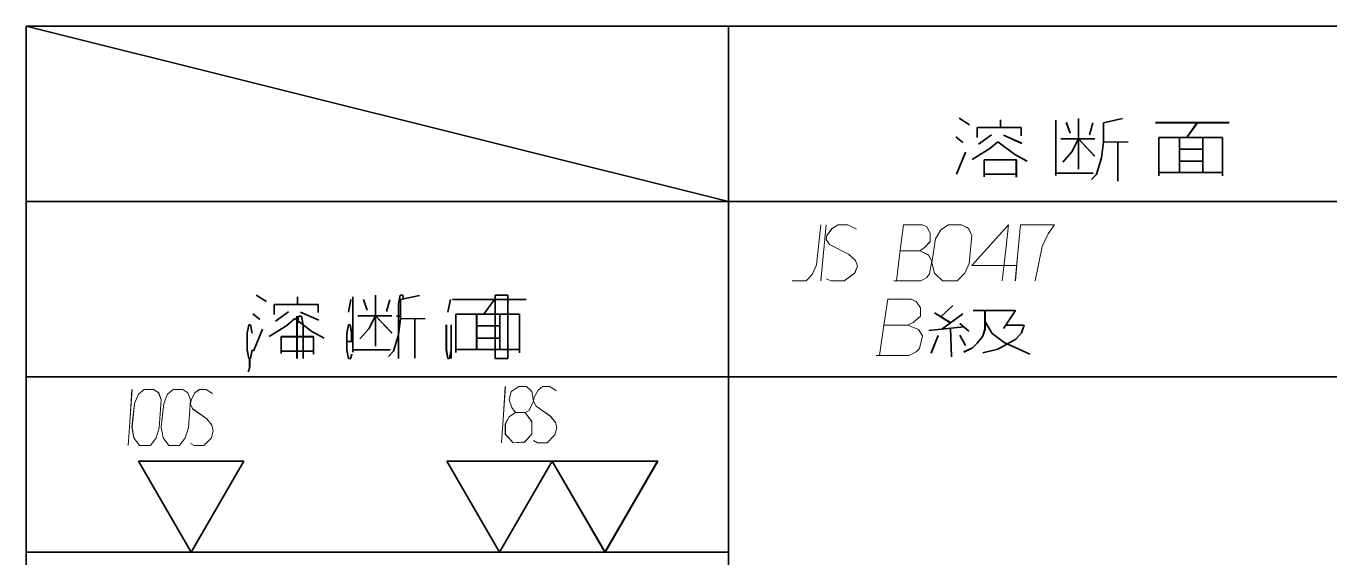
# Model space of a CAD drawing. Header units: millimetres. Extents: x 1333 to 104182, y -62616 to -5704.
# Drawn here: x 43306.86 to 43343.99, y -62565.99 to -62550.83 of the extents above; entities that cross this region are included whole.
import ezdxf

# ---------------------------------------------------------------- set-up
doc = ezdxf.new("R2010")
doc.units = ezdxf.units.MM
doc.header["$LTSCALE"] = 0.5
doc.layers.add('08', color=1, linetype='Continuous')

# ---------------------------------------------------------------- blocks, each defined once
blk = doc.blocks.new('999')
at = {"color": 7, "lineweight": 35}
for p, q in [((75114.98, -11823.12), (75475.51, -11823.12)), ((75114.98, -11913.12), (75114.98, -11823.12)), ((75114.98, -11823.12), (75174.98, -11838.12)), ((75174.98, -11823.12), (75174.98, -11913.12)), ((75114.98, -11838.12), (75474.98, -11838.12)), ((75174.98, -11853.12), (75114.98, -11853.12)), ((75174.98, -11853.12), (75234.98, -11853.12)), ((75174.98, -11868.12), (75114.98, -11868.12))]:
    blk.add_line(p, q, dxfattribs=at)
at = {"color": 7, "lineweight": 35, "ltscale": 0.008742}
for p, q in [((75194.69, -11831), (75195.58, -11831.56)), ((75134.64, -11846.13), (75135.53, -11846.69))]:
    blk.add_line(p, q, dxfattribs=at)
at = {"color": 7, "lineweight": 35, "ltscale": 0.007211}
for p, q in [((75196.23, -11832.66), (75196.23, -11831.8)), ((75136.18, -11847.79), (75136.18, -11846.92))]:
    blk.add_line(p, q, dxfattribs=at)
at = {"color": 7, "lineweight": 35, "ltscale": 0.031128}
blk.add_line((75196.23, -11831.8), (75199.97, -11831.8), dxfattribs=at)
at = {"color": 7, "lineweight": 35, "ltscale": 0.00546}
for p, q in [((75198.22, -11831.14), (75198.22, -11831.8)), ((75138.17, -11846.27), (75138.17, -11846.92))]:
    blk.add_line(p, q, dxfattribs=at)
at = {"color": 7, "lineweight": 35, "ltscale": 0.005847}
for p, q in [((75199.97, -11831.8), (75199.97, -11832.5)), ((75139.92, -11846.92), (75139.92, -11847.63))]:
    blk.add_line(p, q, dxfattribs=at)
at = {"color": 7, "lineweight": 35, "ltscale": 0.039401}
for p, q in [((75202.94, -11831.16), (75202.94, -11835.89)), ((75142.89, -11846.29), (75142.89, -11851.02))]:
    blk.add_line(p, q, dxfattribs=at)
at = {"color": 7, "lineweight": 35, "ltscale": 0.008044}
for p, q in [((75203.84, -11831.37), (75204.16, -11832.29)), ((75143.79, -11846.5), (75144.11, -11847.41))]:
    blk.add_line(p, q, dxfattribs=at)
at = {"color": 7, "lineweight": 35, "ltscale": 0.036154}
blk.add_line((75204.88, -11835.36), (75204.88, -11831.02), dxfattribs=at)
at = {"color": 7, "lineweight": 35, "ltscale": 0.008754}
blk.add_line((75206.1, -11831.41), (75205.81, -11832.42), dxfattribs=at)
at = {"color": 7, "lineweight": 35, "ltscale": 0.013877}
for p, q in [((75208.63, -11831.03), (75207.01, -11831.39)), ((75148.58, -11846.15), (75146.96, -11846.52))]:
    blk.add_line(p, q, dxfattribs=at)
at = {"color": 7, "lineweight": 35, "ltscale": 0.013495}
for p, q in [((75207.01, -11831.39), (75207.01, -11833.01)), ((75146.96, -11846.52), (75146.96, -11848.14))]:
    blk.add_line(p, q, dxfattribs=at)
at = {"color": 7, "lineweight": 35, "ltscale": 0.052246}
blk.add_line((75211.47, -11831.38), (75217.74, -11831.38), dxfattribs=at)
at = {"color": 7, "lineweight": 35, "ltscale": 0.013246}
blk.add_line((75215.03, -11831.38), (75214.1, -11832.67), dxfattribs=at)
at = {"color": 7, "lineweight": 35, "ltscale": 0.006512}
blk.add_line((75194.39, -11832.59), (75195, -11833.08), dxfattribs=at)
at = {"color": 7, "lineweight": 35, "ltscale": 0.01145}
blk.add_line((75197.45, -11832.43), (75196.33, -11833.22), dxfattribs=at)
at = {"color": 7, "lineweight": 35, "ltscale": 0.01429}
blk.add_line((75198.48, -11832.45), (75200.04, -11833.15), dxfattribs=at)
at = {"color": 7, "lineweight": 35, "ltscale": 0.024097}
for p, q in [((75203.38, -11832.77), (75206.27, -11832.77)), ((75143.33, -11847.9), (75146.22, -11847.9))]:
    blk.add_line(p, q, dxfattribs=at)
at = {"color": 7, "lineweight": 35, "ltscale": 0.010407}
for p, q in [((75204.88, -11832.77), (75204.31, -11833.88)), ((75144.83, -11847.9), (75144.25, -11849.01))]:
    blk.add_line(p, q, dxfattribs=at)
at = {"color": 7, "lineweight": 35, "ltscale": 0.016811}
for p, q in [((75204.88, -11832.77), (75206.26, -11834.25)), ((75144.83, -11847.9), (75146.21, -11849.37))]:
    blk.add_line(p, q, dxfattribs=at)
at = {"color": 7, "lineweight": 35, "ltscale": 0.045276}
for p, q in [((75211.74, -11832.64), (75217.17, -11832.64)), ((75211.74, -11835.65), (75217.17, -11835.65))]:
    blk.add_line(p, q, dxfattribs=at)
at = {"color": 7, "lineweight": 35, "ltscale": 0.027261}
for p, q in [((75211.74, -11835.92), (75211.74, -11832.64)), ((75151.69, -11851.04), (75151.69, -11847.77))]:
    blk.add_line(p, q, dxfattribs=at)
at = {"color": 7, "lineweight": 35, "ltscale": 0.025024}
for p, q in [((75213.52, -11832.64), (75213.52, -11835.65)), ((75215.5, -11832.64), (75215.5, -11835.65)), ((75153.47, -11847.77), (75153.47, -11850.77)), ((75155.44, -11847.77), (75155.44, -11850.77))]:
    blk.add_line(p, q, dxfattribs=at)
at = {"color": 7, "lineweight": 35, "ltscale": 0.027399}
blk.add_line((75217.17, -11832.64), (75217.17, -11835.93), dxfattribs=at)
at = {"color": 7, "lineweight": 35, "ltscale": 0.016865}
blk.add_line((75194.46, -11835.8), (75195.23, -11833.92), dxfattribs=at)
at = {"color": 7, "lineweight": 35, "ltscale": 0.014848}
blk.add_line((75197.31, -11833.6), (75195.79, -11834.53), dxfattribs=at)
at = {"color": 7, "lineweight": 35, "ltscale": 0.007454}
for p, q in [((75197.98, -11833.01), (75197.31, -11833.6)), ((75137.94, -11848.14), (75137.26, -11848.72))]:
    blk.add_line(p, q, dxfattribs=at)
at = {"color": 7, "lineweight": 35, "ltscale": 0.015147}
blk.add_line((75197.98, -11833.01), (75199.43, -11834.11), dxfattribs=at)
at = {"color": 7, "lineweight": 35, "ltscale": 0.00969}
for p, q in [((75204.31, -11833.88), (75203.54, -11834.75)), ((75144.25, -11849.01), (75143.48, -11849.88))]:
    blk.add_line(p, q, dxfattribs=at)
at = {"color": 7, "lineweight": 35, "ltscale": 0.011616}
blk.add_line((75207.01, -11833.01), (75206.84, -11834.39), dxfattribs=at)
at = {"color": 7, "lineweight": 35, "ltscale": 0.017666}
for p, q in [((75207.01, -11833.01), (75209.13, -11833.04)), ((75146.96, -11848.14), (75149.08, -11848.17))]:
    blk.add_line(p, q, dxfattribs=at)
at = {"color": 7, "lineweight": 35, "ltscale": 0.027921}
for p, q in [((75208.23, -11833.03), (75208.23, -11836.38)), ((75148.18, -11848.16), (75148.18, -11851.51))]:
    blk.add_line(p, q, dxfattribs=at)
at = {"color": 7, "lineweight": 35, "ltscale": 0.016443}
for p, q in [((75213.52, -11833.64), (75215.5, -11833.64)), ((75213.52, -11834.68), (75215.5, -11834.68)), ((75153.47, -11848.76), (75155.44, -11848.76)), ((75153.47, -11849.81), (75155.44, -11849.81))]:
    blk.add_line(p, q, dxfattribs=at)
at = {"color": 7, "lineweight": 35, "ltscale": 0.022949}
for p, q in [((75196.82, -11834.56), (75199.57, -11834.56)), ((75196.82, -11835.79), (75199.57, -11835.79)), ((75136.77, -11849.68), (75139.52, -11849.68)), ((75136.77, -11850.92), (75139.52, -11850.92))]:
    blk.add_line(p, q, dxfattribs=at)
at = {"color": 7, "lineweight": 35, "ltscale": 0.012088}
for p, q in [((75196.82, -11836.01), (75196.82, -11834.56)), ((75136.77, -11851.13), (75136.77, -11849.68))]:
    blk.add_line(p, q, dxfattribs=at)
at = {"color": 7, "lineweight": 35, "ltscale": 0.009924}
blk.add_line((75199.43, -11834.11), (75200.48, -11834.67), dxfattribs=at)
at = {"color": 7, "lineweight": 35, "ltscale": 0.012479}
blk.add_line((75199.57, -11834.56), (75199.57, -11836.05), dxfattribs=at)
at = {"color": 7, "lineweight": 35, "ltscale": 0.012229}
blk.add_line((75206.84, -11834.39), (75206.43, -11835.8), dxfattribs=at)
at = {"color": 7, "lineweight": 35, "ltscale": 0.026526}
for p, q in [((75202.94, -11835.69), (75206.13, -11835.69)), ((75142.89, -11850.82), (75146.07, -11850.82))]:
    blk.add_line(p, q, dxfattribs=at)
at = {"color": 7, "lineweight": 35, "ltscale": 0.005127}
blk.add_line((75206.43, -11835.8), (75205.99, -11836.24), dxfattribs=at)
at = {"color": 7, "lineweight": 35, "ltscale": 0.036157}
blk.add_line((75144.83, -11850.48), (75144.83, -11846.14), dxfattribs=at)
at = {"color": 7, "lineweight": 35, "ltscale": 0.006325}
blk.add_line((75146.78, -11846.88), (75146.93, -11846.13), dxfattribs=at)
at = {"color": 7, "lineweight": 35, "ltscale": 0.001915}
blk.add_line((75146.93, -11846.13), (75147.16, -11846.13), dxfattribs=at)
at = {"color": 7, "lineweight": 35, "ltscale": 0.003158}
blk.add_line((75147.16, -11846.13), (75147.23, -11846.51), dxfattribs=at)
at = {"color": 7, "lineweight": 35, "ltscale": 0.045072}
for p, q in [((75155.06, -11846.13), (75155.06, -11851.54)), ((75156.12, -11851.54), (75156.12, -11846.13))]:
    blk.add_line(p, q, dxfattribs=at)
at = {"color": 7, "lineweight": 35, "ltscale": 0.008875}
for p, q in [((75156.12, -11846.13), (75155.06, -11846.13)), ((75155.06, -11851.54), (75156.12, -11851.54))]:
    blk.add_line(p, q, dxfattribs=at)
at = {"color": 7, "lineweight": 35, "ltscale": 0.031116}
blk.add_line((75136.18, -11846.92), (75139.92, -11846.92), dxfattribs=at)
at = {"color": 7, "lineweight": 35, "ltscale": 0.009187}
for p, q in [((75142.51, -11847.59), (75142.73, -11846.51)), ((75151.02, -11847.59), (75151.23, -11846.51))]:
    blk.add_line(p, q, dxfattribs=at)
at = {"color": 7, "lineweight": 35, "ltscale": 0.008755}
blk.add_line((75146.05, -11846.53), (75145.76, -11847.54), dxfattribs=at)
at = {"color": 7, "lineweight": 35, "ltscale": 0.038875}
blk.add_line((75146.78, -11851.54), (75146.78, -11846.88), dxfattribs=at)
at = {"color": 7, "lineweight": 35, "ltscale": 0.052234}
blk.add_line((75151.42, -11846.51), (75157.69, -11846.51), dxfattribs=at)
at = {"color": 7, "lineweight": 35, "ltscale": 0.013239}
blk.add_line((75154.98, -11846.51), (75154.05, -11847.8), dxfattribs=at)
at = {"color": 7, "lineweight": 35, "ltscale": 0.012234}
blk.add_line((75194.16, -11847.01), (75193.08, -11848.02), dxfattribs=at)
at = {"color": 7, "lineweight": 35, "ltscale": 0.006505}
blk.add_line((75134.34, -11847.72), (75134.95, -11848.21), dxfattribs=at)
at = {"color": 7, "lineweight": 35, "ltscale": 0.011452}
blk.add_line((75137.4, -11847.55), (75136.28, -11848.35), dxfattribs=at)
at = {"color": 7, "lineweight": 35, "ltscale": 0.015146}
blk.add_line((75137.94, -11848.14), (75139.38, -11849.24), dxfattribs=at)
at = {"color": 7, "lineweight": 35, "ltscale": 0.006188}
blk.add_line((75138.12, -11848.67), (75138.27, -11847.94), dxfattribs=at)
at = {"color": 7, "lineweight": 35, "ltscale": 0.030001}
blk.add_line((75138.12, -11847.94), (75138.12, -11851.54), dxfattribs=at)
at = {"color": 7, "lineweight": 35, "ltscale": 0.001898}
blk.add_line((75138.27, -11847.94), (75138.5, -11847.94), dxfattribs=at)
at = {"color": 7, "lineweight": 35, "ltscale": 0.014288}
blk.add_line((75138.42, -11847.58), (75139.99, -11848.28), dxfattribs=at)
at = {"color": 7, "lineweight": 35, "ltscale": 0.00619}
blk.add_line((75138.5, -11847.94), (75138.65, -11848.67), dxfattribs=at)
at = {"color": 7, "lineweight": 35, "ltscale": 0.002527}
blk.add_line((75146.63, -11847.94), (75146.93, -11847.94), dxfattribs=at)
at = {"color": 7, "lineweight": 35, "ltscale": 0.011613}
blk.add_line((75146.96, -11848.14), (75146.79, -11849.52), dxfattribs=at)
at = {"color": 7, "lineweight": 35, "ltscale": 0.045264}
for p, q in [((75151.69, -11847.77), (75157.12, -11847.77)), ((75151.69, -11850.77), (75157.12, -11850.77))]:
    blk.add_line(p, q, dxfattribs=at)
at = {"color": 7, "lineweight": 35, "ltscale": 0.027396}
blk.add_line((75157.12, -11847.77), (75157.12, -11851.06), dxfattribs=at)
at = {"color": 7, "lineweight": 35, "ltscale": 0.013327}
blk.add_line((75192.57, -11847.66), (75193.93, -11848.49), dxfattribs=at)
at = {"color": 7, "lineweight": 35, "ltscale": 0.018504}
blk.add_line((75195.01, -11847.74), (75193.21, -11849.04), dxfattribs=at)
at = {"color": 7, "lineweight": 35, "ltscale": 0.030127}
blk.add_line((75195.88, -11847.46), (75199.5, -11847.46), dxfattribs=at)
at = {"color": 7, "lineweight": 35, "ltscale": 0.013083}
blk.add_line((75196.89, -11847.46), (75196.89, -11849.03), dxfattribs=at)
at = {"color": 7, "lineweight": 35, "ltscale": 0.009837}
blk.add_line((75196.89, -11848.4), (75197.5, -11849.41), dxfattribs=at)
at = {"color": 7, "lineweight": 35, "ltscale": 0.01536}
blk.add_line((75199.5, -11847.46), (75198.47, -11848.99), dxfattribs=at)
at = {"color": 7, "lineweight": 35, "ltscale": 0.006033}
for p, q in [((75133.86, -11849.38), (75134.01, -11848.67)), ((75142.37, -11849.38), (75142.51, -11848.67))]:
    blk.add_line(p, q, dxfattribs=at)
at = {"color": 7, "lineweight": 35, "ltscale": 0.012043}
for p, q in [((75133.86, -11850.82), (75133.86, -11849.38)), ((75142.37, -11849.38), (75142.37, -11850.82))]:
    blk.add_line(p, q, dxfattribs=at)
at = {"color": 7, "lineweight": 35, "ltscale": 0.00118}
for p, q in [((75134.01, -11848.67), (75134.15, -11848.67)), ((75134.15, -11851.54), (75134.01, -11851.54))]:
    blk.add_line(p, q, dxfattribs=at)
at = {"color": 7, "lineweight": 35, "ltscale": 0.006032}
for p, q in [((75134.15, -11848.67), (75134.29, -11849.38)), ((75142.65, -11848.67), (75142.79, -11849.38))]:
    blk.add_line(p, q, dxfattribs=at)
at = {"color": 7, "lineweight": 35, "ltscale": 0.016863}
blk.add_line((75134.41, -11850.92), (75135.18, -11849.05), dxfattribs=at)
at = {"color": 7, "lineweight": 35, "ltscale": 0.014857}
blk.add_line((75137.26, -11848.72), (75135.74, -11849.66), dxfattribs=at)
at = {"color": 7, "lineweight": 35, "ltscale": 0.023945}
for p, q in [((75138.65, -11848.67), (75138.65, -11851.54)), ((75151.3, -11848.67), (75151.3, -11851.54))]:
    blk.add_line(p, q, dxfattribs=at)
at = {"color": 7, "lineweight": 35, "ltscale": 0.009926}
blk.add_line((75139.38, -11849.24), (75140.43, -11849.8), dxfattribs=at)
at = {"color": 7, "lineweight": 35, "ltscale": 0.001178}
for p, q in [((75142.51, -11848.67), (75142.65, -11848.67)), ((75151.02, -11851.54), (75151.16, -11851.54))]:
    blk.add_line(p, q, dxfattribs=at)
at = {"color": 7, "lineweight": 35, "ltscale": 0.006057}
blk.add_line((75142.79, -11849.38), (75142.79, -11850.11), dxfattribs=at)
at = {"color": 7, "lineweight": 35, "ltscale": 0.012232}
blk.add_line((75146.79, -11849.52), (75146.37, -11850.93), dxfattribs=at)
at = {"color": 7, "lineweight": 35, "ltscale": 0.017958}
blk.add_line((75150.88, -11848.67), (75150.88, -11850.82), dxfattribs=at)
at = {"color": 7, "lineweight": 35, "ltscale": 0.024924}
blk.add_line((75192.1, -11849.17), (75195.07, -11848.83), dxfattribs=at)
at = {"color": 7, "lineweight": 35, "ltscale": 0.013404}
blk.add_line((75192.88, -11849.59), (75192.29, -11851.08), dxfattribs=at)
at = {"color": 7, "lineweight": 35, "ltscale": 0.020496}
blk.add_line((75193.96, -11848.96), (75194.02, -11851.41), dxfattribs=at)
at = {"color": 7, "lineweight": 35, "ltscale": 0.008484}
blk.add_line((75194.73, -11848.57), (75195.52, -11849.21), dxfattribs=at)
at = {"color": 7, "lineweight": 35, "ltscale": 0.008293}
blk.add_line((75194.75, -11849.55), (75195.22, -11850.43), dxfattribs=at)
at = {"color": 7, "lineweight": 35, "ltscale": 0.006372}
blk.add_line((75196.71, -11849.65), (75196.23, -11850.24), dxfattribs=at)
at = {"color": 7, "lineweight": 35, "ltscale": 0.005373}
blk.add_line((75196.89, -11849.03), (75196.71, -11849.65), dxfattribs=at)
at = {"color": 7, "lineweight": 35, "ltscale": 0.010649}
blk.add_line((75197.5, -11849.41), (75198.52, -11850.18), dxfattribs=at)
at = {"color": 7, "lineweight": 35, "ltscale": 0.013049}
blk.add_line((75198.67, -11848.7), (75200.24, -11848.7), dxfattribs=at)
at = {"color": 7, "lineweight": 35, "ltscale": 0.006121}
blk.add_line((75200.01, -11849.36), (75199.52, -11849.91), dxfattribs=at)
at = {"color": 7, "lineweight": 35, "ltscale": 0.005862}
blk.add_line((75200.24, -11848.7), (75200.01, -11849.36), dxfattribs=at)
at = {"color": 7, "lineweight": 35, "ltscale": 0.012476}
blk.add_line((75139.52, -11849.68), (75139.52, -11851.18), dxfattribs=at)
at = {"color": 7, "lineweight": 35, "ltscale": 0.003543}
blk.add_line((75142.79, -11850.11), (75142.37, -11850.11), dxfattribs=at)
at = {"color": 7, "lineweight": 35, "ltscale": 0.00685}
blk.add_line((75195.82, -11850.64), (75195.08, -11850.99), dxfattribs=at)
at = {"color": 7, "lineweight": 35, "ltscale": 0.004731}
blk.add_line((75196.23, -11850.24), (75195.82, -11850.64), dxfattribs=at)
at = {"color": 7, "lineweight": 35, "ltscale": 0.010798}
blk.add_line((75197.98, -11850.75), (75196.72, -11851.06), dxfattribs=at)
at = {"color": 7, "lineweight": 35, "ltscale": 0.014628}
blk.add_line((75199.52, -11849.91), (75197.98, -11850.75), dxfattribs=at)
at = {"color": 7, "lineweight": 35, "ltscale": 0.020168}
blk.add_line((75198.52, -11850.18), (75200.73, -11851.17), dxfattribs=at)
at = {"color": 7, "lineweight": 35, "ltscale": 0.006102}
for p, q in [((75134.01, -11851.54), (75133.86, -11850.82)), ((75142.37, -11850.82), (75142.51, -11851.54)), ((75150.88, -11850.82), (75151.02, -11851.54))]:
    blk.add_line(p, q, dxfattribs=at)
at = {"color": 7, "lineweight": 35, "ltscale": 0.005986}
blk.add_line((75134.08, -11851.54), (75134.08, -11852.26), dxfattribs=at)
at = {"color": 7, "lineweight": 35, "ltscale": 0.006101}
for p, q in [((75134.29, -11850.82), (75134.15, -11851.54)), ((75151.16, -11851.54), (75151.3, -11850.82))]:
    blk.add_line(p, q, dxfattribs=at)
at = {"color": 7, "lineweight": 35, "ltscale": 0.001775}
blk.add_line((75142.51, -11851.54), (75142.73, -11851.54), dxfattribs=at)
at = {"color": 7, "lineweight": 35, "ltscale": 0.003049}
blk.add_line((75142.73, -11851.54), (75142.79, -11851.18), dxfattribs=at)
at = {"color": 7, "lineweight": 35, "ltscale": 0.005119}
blk.add_line((75146.37, -11850.93), (75145.94, -11851.37), dxfattribs=at)
at = {"color": 7, "lineweight": 35, "ltscale": 0.000596619}
blk.add_line((75134.01, -11852.62), (75133.93, -11852.62), dxfattribs=at)
at = {"color": 7, "lineweight": 35, "ltscale": 0.003084}
blk.add_line((75134.08, -11852.26), (75134.01, -11852.62), dxfattribs=at)
at = {"color": 7, "lineweight": 35, "ltscale": 0.075}
for p, q in [((75124.59, -11860.33), (75133.59, -11860.33)), ((75124.59, -11860.33), (75133.59, -11860.33)), ((75150.93, -11860.33), (75159.93, -11860.33)), ((75150.93, -11860.33), (75159.93, -11860.33)), ((75159.93, -11860.33), (75168.93, -11860.33)), ((75159.93, -11860.33), (75168.93, -11860.33))]:
    blk.add_line(p, q, dxfattribs=at)
at = {"color": 7, "lineweight": 35, "ltscale": 0.074999}
for p, q in [((75129.09, -11868.12), (75124.59, -11860.33)), ((75129.09, -11868.12), (75124.59, -11860.33)), ((75133.59, -11860.33), (75129.09, -11868.12)), ((75133.59, -11860.33), (75129.09, -11868.12)), ((75155.43, -11868.12), (75150.93, -11860.33)), ((75155.43, -11868.12), (75150.93, -11860.33)), ((75159.93, -11860.33), (75155.43, -11868.12)), ((75159.93, -11860.33), (75155.43, -11868.12)), ((75164.43, -11868.12), (75159.93, -11860.33)), ((75164.43, -11868.12), (75159.93, -11860.33)), ((75168.93, -11860.33), (75164.43, -11868.12)), ((75168.93, -11860.33), (75164.43, -11868.12))]:
    blk.add_line(p, q, dxfattribs=at)
at = {"color": 7, "lineweight": 13}
for points in [[(75182.87, -11840.12), (75182.5, -11843.54), (75182.13, -11844.38), (75181.61, -11844.92), (75180.42, -11844.92)], [(75182.87, -11844.92), (75183.09, -11842.52), (75183.32, -11840.12)], [(75183.32, -11844.74), (75183.76, -11844.92), (75184.87, -11844.92), (75185.76, -11844.26), (75185.99, -11843.66), (75185.84, -11843.18), (75185.24, -11842.64), (75183.61, -11841.8), (75183.32, -11841.38), (75183.39, -11841.02), (75183.84, -11840.42), (75184.35, -11840.12), (75185.17, -11840.12), (75185.91, -11840.48)], [(75189.1, -11844.92), (75191.4, -11844.92), (75191.92, -11844.62), (75192.14, -11844.32), (75192.36, -11843.24), (75192.07, -11842.7), (75191.33, -11842.34), (75191.7, -11842.1), (75192.22, -11841.56), (75192.22, -11840.84), (75191.92, -11840.3), (75191.55, -11840.12), (75189.92, -11840.12), (75189.62, -11842.52), (75189.32, -11844.92)], [(75198.37, -11844.92), (75198.67, -11842.22), (75198.89, -11840.12), (75195.77, -11843.6), (75199.48, -11843.6)], [(75199.93, -11840.12), (75199.71, -11842.52), (75199.48, -11844.92)], [(75201.19, -11844.92), (75201.78, -11841.98), (75202.3, -11840.9), (75202.82, -11840.12), (75199.93, -11840.12)], [(75191.33, -11842.34), (75189.62, -11842.34)], [(75187.6, -11851.29), (75190.39, -11851.29), (75191.02, -11850.99), (75191.29, -11850.69), (75191.56, -11849.61), (75191.2, -11849.07), (75190.3, -11848.71), (75190.75, -11848.47), (75191.38, -11847.93), (75191.38, -11847.21), (75191.02, -11846.67), (75190.57, -11846.49), (75188.59, -11846.49), (75188.23, -11848.89), (75187.87, -11851.29)], [(75190.3, -11848.71), (75188.23, -11848.71)], [(75155.92, -11853.95), (75155.75, -11856.35), (75155.59, -11858.75)], [(75157.62, -11856.17), (75157.95, -11855.99), (75158.33, -11855.21), (75158.17, -11854.37), (75157.73, -11853.95), (75157.07, -11853.95), (75156.41, -11854.37), (75156.25, -11855.09), (75156.47, -11855.75), (75156.79, -11856.17)], [(75158.33, -11858.57), (75158.66, -11858.75), (75159.49, -11858.75), (75160.15, -11858.09), (75160.31, -11857.49), (75160.2, -11857.01), (75159.76, -11856.47), (75158.55, -11855.63), (75158.33, -11855.21), (75158.39, -11854.85), (75158.72, -11854.25), (75159.1, -11853.95), (75159.71, -11853.95), (75160.26, -11854.31)], [(75124.03, -11854.19), (75123.86, -11856.59), (75123.7, -11858.99)], [(75129.02, -11858.81), (75129.34, -11858.99), (75130.16, -11858.99), (75130.81, -11858.33), (75130.97, -11857.73), (75130.86, -11857.25), (75130.43, -11856.71), (75129.23, -11855.87), (75129.02, -11855.45), (75129.07, -11855.09), (75129.4, -11854.49), (75129.78, -11854.19), (75130.37, -11854.19), (75130.91, -11854.55)]]:
    blk.add_lwpolyline(points, dxfattribs=at)
for points in [[(75194.51, -11844.92), (75195.18, -11844.26), (75195.55, -11843.42), (75195.77, -11841.02), (75195.48, -11840.42), (75194.88, -11840.12), (75193.77, -11840.12), (75193.11, -11840.54), (75192.66, -11841.32), (75192.36, -11843.36), (75192.59, -11844.26), (75193.25, -11844.92)], [(75125.6, -11858.99), (75126.09, -11858.33), (75126.36, -11857.49), (75126.52, -11855.09), (75126.3, -11854.49), (75125.87, -11854.19), (75125.06, -11854.19), (75124.57, -11854.61), (75124.24, -11855.39), (75124.03, -11857.43), (75124.19, -11858.33), (75124.68, -11858.99)], [(75128.09, -11858.99), (75128.58, -11858.33), (75128.85, -11857.49), (75129.02, -11855.09), (75128.8, -11854.49), (75128.37, -11854.19), (75127.55, -11854.19), (75127.06, -11854.61), (75126.74, -11855.39), (75126.52, -11857.43), (75126.68, -11858.33), (75127.17, -11858.99)], [(75156.58, -11858.75), (75157.56, -11858.69), (75158.17, -11858.03), (75158.17, -11856.95), (75157.62, -11856.17), (75156.79, -11856.17), (75156.25, -11856.53), (75155.92, -11857.13), (75155.92, -11858.03)]]:
    blk.add_lwpolyline(points, close=True, dxfattribs=at)

msp = doc.modelspace()

# ---------------------------------------------------------------- linework, layer by layer
at = {"color": 7, "lineweight": 35}
for p, q in [((43306.862, -62550.825), (43427.041, -62550.825)), ((43306.862, -62580.825), (43306.862, -62550.825)), ((43306.862, -62550.825), (43326.862, -62555.825)), ((43306.862, -62580.825), (43306.862, -62550.825)), ((43326.862, -62550.825), (43326.862, -62580.825)), ((43306.862, -62555.825), (43426.862, -62555.825)), ((43326.862, -62560.825), (43306.862, -62560.825)), ((43326.862, -62560.825), (43346.862, -62560.825)), ((43326.862, -62565.825), (43306.862, -62565.825))]:
    msp.add_line(p, q, dxfattribs=at)
at = {"color": 7, "lineweight": 35, "ltscale": 0.25}
for p, q in [((43306.862, -62560.825), (43306.862, -62550.825)), ((43306.862, -62560.825), (43306.862, -62550.825)), ((43306.862, -62560.825), (43306.862, -62550.825)), ((43306.862, -62570.825), (43306.862, -62560.825)), ((43306.862, -62570.825), (43306.862, -62560.825))]:
    msp.add_line(p, q, dxfattribs=at)
at = {"color": 7, "lineweight": 35, "ltscale": 0.008742}
for p, q in [((43333.435, -62553.452), (43333.73, -62553.639)), ((43313.418, -62558.495), (43313.713, -62558.682))]:
    msp.add_line(p, q, dxfattribs=at)
at = {"color": 7, "lineweight": 35, "ltscale": 0.00546}
for p, q in [((43334.609, -62553.499), (43334.609, -62553.717)), ((43314.592, -62558.541), (43314.592, -62558.76))]:
    msp.add_line(p, q, dxfattribs=at)
at = {"color": 7, "lineweight": 35, "ltscale": 0.039401}
for p, q in [((43336.184, -62553.506), (43336.184, -62555.082)), ((43316.167, -62558.549), (43316.167, -62560.125))]:
    msp.add_line(p, q, dxfattribs=at)
at = {"color": 7, "lineweight": 35, "ltscale": 0.008044}
for p, q in [((43336.484, -62553.577), (43336.59, -62553.881)), ((43316.467, -62558.619), (43316.573, -62558.923))]:
    msp.add_line(p, q, dxfattribs=at)
at = {"color": 7, "lineweight": 35, "ltscale": 0.036154}
msp.add_line((43336.831, -62554.904), (43336.831, -62553.458), dxfattribs=at)
at = {"color": 7, "lineweight": 35, "ltscale": 0.008754}
msp.add_line((43337.236, -62553.588), (43337.139, -62553.924), dxfattribs=at)
at = {"color": 7, "lineweight": 35, "ltscale": 0.013877}
for p, q in [((43338.081, -62553.46), (43337.54, -62553.582)), ((43318.064, -62558.503), (43317.522, -62558.625))]:
    msp.add_line(p, q, dxfattribs=at)
at = {"color": 7, "lineweight": 35, "ltscale": 0.013495}
for p, q in [((43337.54, -62553.582), (43337.54, -62554.122)), ((43317.522, -62558.625), (43317.522, -62559.165))]:
    msp.add_line(p, q, dxfattribs=at)
at = {"color": 7, "lineweight": 35, "ltscale": 0.052246}
msp.add_line((43339.025, -62553.58), (43341.115, -62553.58), dxfattribs=at)
at = {"color": 7, "lineweight": 35, "ltscale": 0.013246}
msp.add_line((43340.214, -62553.58), (43339.902, -62554.008), dxfattribs=at)
at = {"color": 7, "lineweight": 35, "ltscale": 0.006512}
msp.add_line((43333.333, -62553.982), (43333.536, -62554.146), dxfattribs=at)
at = {"color": 7, "lineweight": 35, "ltscale": 0.007211}
for p, q in [((43333.948, -62554.006), (43333.948, -62553.717)), ((43313.931, -62559.048), (43313.931, -62558.76))]:
    msp.add_line(p, q, dxfattribs=at)
at = {"color": 7, "lineweight": 35, "ltscale": 0.031128}
msp.add_line((43333.948, -62553.717), (43335.193, -62553.717), dxfattribs=at)
at = {"color": 7, "lineweight": 35, "ltscale": 0.01145}
msp.add_line((43334.353, -62553.928), (43333.979, -62554.193), dxfattribs=at)
at = {"color": 7, "lineweight": 35, "ltscale": 0.01429}
msp.add_line((43334.695, -62553.935), (43335.216, -62554.17), dxfattribs=at)
at = {"color": 7, "lineweight": 35, "ltscale": 0.005847}
for p, q in [((43335.193, -62553.717), (43335.193, -62553.951)), ((43315.176, -62558.76), (43315.176, -62558.994))]:
    msp.add_line(p, q, dxfattribs=at)
at = {"color": 7, "lineweight": 35, "ltscale": 0.045276}
for p, q in [((43339.115, -62554), (43340.926, -62554)), ((43339.115, -62555.001), (43340.926, -62555.001))]:
    msp.add_line(p, q, dxfattribs=at)
at = {"color": 7, "lineweight": 35, "ltscale": 0.027261}
for p, q in [((43339.115, -62555.091), (43339.115, -62554)), ((43319.098, -62560.133), (43319.098, -62559.043))]:
    msp.add_line(p, q, dxfattribs=at)
at = {"color": 7, "lineweight": 35, "ltscale": 0.025024}
for p, q in [((43339.71, -62554), (43339.71, -62555.001)), ((43340.368, -62554), (43340.368, -62555.001)), ((43319.693, -62559.043), (43319.693, -62560.044)), ((43320.351, -62559.043), (43320.351, -62560.044))]:
    msp.add_line(p, q, dxfattribs=at)
at = {"color": 7, "lineweight": 35, "ltscale": 0.027399}
msp.add_line((43340.926, -62554), (43340.926, -62555.096), dxfattribs=at)
at = {"color": 7, "lineweight": 35, "ltscale": 0.014848}
msp.add_line((43334.306, -62554.318), (43333.8, -62554.63), dxfattribs=at)
at = {"color": 7, "lineweight": 35, "ltscale": 0.007454}
for p, q in [((43334.531, -62554.123), (43334.306, -62554.318)), ((43314.515, -62559.165), (43314.289, -62559.36))]:
    msp.add_line(p, q, dxfattribs=at)
at = {"color": 7, "lineweight": 35, "ltscale": 0.015147}
msp.add_line((43334.531, -62554.123), (43335.014, -62554.489), dxfattribs=at)
at = {"color": 7, "lineweight": 35, "ltscale": 0.024097}
for p, q in [((43336.33, -62554.044), (43337.293, -62554.044)), ((43316.313, -62559.086), (43317.276, -62559.086))]:
    msp.add_line(p, q, dxfattribs=at)
at = {"color": 7, "lineweight": 35, "ltscale": 0.010407}
for p, q in [((43336.831, -62554.044), (43336.638, -62554.412)), ((43316.814, -62559.086), (43316.621, -62559.455))]:
    msp.add_line(p, q, dxfattribs=at)
at = {"color": 7, "lineweight": 35, "ltscale": 0.016811}
for p, q in [((43336.831, -62554.044), (43337.291, -62554.534)), ((43316.814, -62559.086), (43317.273, -62559.577))]:
    msp.add_line(p, q, dxfattribs=at)
at = {"color": 7, "lineweight": 35, "ltscale": 0.011616}
msp.add_line((43337.54, -62554.122), (43337.483, -62554.583), dxfattribs=at)
at = {"color": 7, "lineweight": 35, "ltscale": 0.017666}
for p, q in [((43337.54, -62554.122), (43338.246, -62554.133)), ((43317.522, -62559.165), (43318.229, -62559.175))]:
    msp.add_line(p, q, dxfattribs=at)
at = {"color": 7, "lineweight": 35, "ltscale": 0.027921}
for p, q in [((43337.946, -62554.128), (43337.946, -62555.245)), ((43317.929, -62559.171), (43317.929, -62560.288))]:
    msp.add_line(p, q, dxfattribs=at)
at = {"color": 7, "lineweight": 35, "ltscale": 0.016443}
for p, q in [((43339.71, -62554.331), (43340.368, -62554.331)), ((43339.71, -62554.678), (43340.368, -62554.678)), ((43319.693, -62559.373), (43320.351, -62559.373)), ((43319.693, -62559.721), (43320.351, -62559.721))]:
    msp.add_line(p, q, dxfattribs=at)
at = {"color": 7, "lineweight": 35, "ltscale": 0.016865}
msp.add_line((43333.356, -62555.051), (43333.613, -62554.427), dxfattribs=at)
at = {"color": 7, "lineweight": 35, "ltscale": 0.022949}
for p, q in [((43334.143, -62554.637), (43335.061, -62554.637)), ((43334.143, -62555.05), (43335.061, -62555.05)), ((43314.126, -62559.68), (43315.043, -62559.68)), ((43314.126, -62560.092), (43315.043, -62560.092))]:
    msp.add_line(p, q, dxfattribs=at)
at = {"color": 7, "lineweight": 35, "ltscale": 0.012088}
for p, q in [((43334.143, -62555.121), (43334.143, -62554.637)), ((43314.126, -62560.163), (43314.126, -62559.68))]:
    msp.add_line(p, q, dxfattribs=at)
at = {"color": 7, "lineweight": 35, "ltscale": 0.009924}
msp.add_line((43335.014, -62554.489), (43335.364, -62554.676), dxfattribs=at)
at = {"color": 7, "lineweight": 35, "ltscale": 0.012479}
msp.add_line((43335.061, -62554.637), (43335.061, -62555.136), dxfattribs=at)
at = {"color": 7, "lineweight": 35, "ltscale": 0.00969}
for p, q in [((43336.638, -62554.412), (43336.381, -62554.703)), ((43316.621, -62559.455), (43316.364, -62559.745))]:
    msp.add_line(p, q, dxfattribs=at)
at = {"color": 7, "lineweight": 35, "ltscale": 0.012229}
msp.add_line((43337.483, -62554.583), (43337.345, -62555.053), dxfattribs=at)
at = {"color": 7, "lineweight": 35, "ltscale": 0.026526}
for p, q in [((43336.184, -62555.015), (43337.245, -62555.015)), ((43316.167, -62560.057), (43317.228, -62560.057))]:
    msp.add_line(p, q, dxfattribs=at)
at = {"color": 7, "lineweight": 35, "ltscale": 0.005127}
msp.add_line((43337.345, -62555.053), (43337.201, -62555.199), dxfattribs=at)
at = {"color": 7, "lineweight": 35, "ltscale": 0.031116}
msp.add_line((43313.931, -62558.76), (43315.176, -62558.76), dxfattribs=at)
at = {"color": 7, "lineweight": 35, "ltscale": 0.009187}
for p, q in [((43316.04, -62558.981), (43316.111, -62558.621)), ((43318.876, -62558.981), (43318.947, -62558.621))]:
    msp.add_line(p, q, dxfattribs=at)
at = {"color": 7, "lineweight": 35, "ltscale": 0.036157}
msp.add_line((43316.814, -62559.946), (43316.814, -62558.5), dxfattribs=at)
at = {"color": 7, "lineweight": 35, "ltscale": 0.008755}
msp.add_line((43317.22, -62558.63), (43317.122, -62558.967), dxfattribs=at)
at = {"color": 7, "lineweight": 35, "ltscale": 0.006325}
msp.add_line((43317.463, -62558.745), (43317.514, -62558.497), dxfattribs=at)
at = {"color": 7, "lineweight": 35, "ltscale": 0.038875}
msp.add_line((43317.463, -62560.3), (43317.463, -62558.745), dxfattribs=at)
at = {"color": 7, "lineweight": 35, "ltscale": 0.001915}
msp.add_line((43317.514, -62558.497), (43317.59, -62558.497), dxfattribs=at)
at = {"color": 7, "lineweight": 35, "ltscale": 0.003158}
msp.add_line((43317.59, -62558.497), (43317.614, -62558.621), dxfattribs=at)
at = {"color": 7, "lineweight": 35, "ltscale": 0.052234}
msp.add_line((43319.009, -62558.622), (43321.098, -62558.622), dxfattribs=at)
at = {"color": 7, "lineweight": 35, "ltscale": 0.013239}
msp.add_line((43320.197, -62558.622), (43319.886, -62559.051), dxfattribs=at)
at = {"color": 7, "lineweight": 35, "ltscale": 0.045072}
for p, q in [((43320.223, -62558.497), (43320.223, -62560.3)), ((43320.578, -62560.3), (43320.578, -62558.497))]:
    msp.add_line(p, q, dxfattribs=at)
at = {"color": 7, "lineweight": 35, "ltscale": 0.008875}
for p, q in [((43320.578, -62558.497), (43320.223, -62558.497)), ((43320.223, -62560.3), (43320.578, -62560.3))]:
    msp.add_line(p, q, dxfattribs=at)
at = {"color": 7, "lineweight": 35, "ltscale": 0.012234}
msp.add_line((43333.255, -62558.79), (43332.897, -62559.124), dxfattribs=at)
at = {"color": 7, "lineweight": 35, "ltscale": 0.006505}
msp.add_line((43313.316, -62559.025), (43313.519, -62559.189), dxfattribs=at)
at = {"color": 7, "lineweight": 35, "ltscale": 0.011452}
msp.add_line((43314.335, -62558.97), (43313.962, -62559.235), dxfattribs=at)
at = {"color": 7, "lineweight": 35, "ltscale": 0.015146}
msp.add_line((43314.515, -62559.165), (43314.997, -62559.532), dxfattribs=at)
at = {"color": 7, "lineweight": 35, "ltscale": 0.006188}
msp.add_line((43314.577, -62559.342), (43314.628, -62559.099), dxfattribs=at)
at = {"color": 7, "lineweight": 35, "ltscale": 0.030001}
msp.add_line((43314.577, -62559.099), (43314.577, -62560.3), dxfattribs=at)
at = {"color": 7, "lineweight": 35, "ltscale": 0.001898}
msp.add_line((43314.628, -62559.099), (43314.704, -62559.099), dxfattribs=at)
at = {"color": 7, "lineweight": 35, "ltscale": 0.014288}
msp.add_line((43314.678, -62558.978), (43315.199, -62559.212), dxfattribs=at)
at = {"color": 7, "lineweight": 35, "ltscale": 0.00619}
msp.add_line((43314.704, -62559.099), (43314.755, -62559.342), dxfattribs=at)
at = {"color": 7, "lineweight": 35, "ltscale": 0.002527}
msp.add_line((43317.412, -62559.099), (43317.514, -62559.099), dxfattribs=at)
at = {"color": 7, "lineweight": 35, "ltscale": 0.011613}
msp.add_line((43317.522, -62559.165), (43317.466, -62559.626), dxfattribs=at)
at = {"color": 7, "lineweight": 35, "ltscale": 0.045264}
for p, q in [((43319.098, -62559.043), (43320.909, -62559.043)), ((43319.098, -62560.044), (43320.909, -62560.044))]:
    msp.add_line(p, q, dxfattribs=at)
at = {"color": 7, "lineweight": 35, "ltscale": 0.027396}
msp.add_line((43320.909, -62559.043), (43320.909, -62560.138), dxfattribs=at)
at = {"color": 7, "lineweight": 35, "ltscale": 0.013327}
msp.add_line((43332.725, -62559.004), (43333.181, -62559.28), dxfattribs=at)
at = {"color": 7, "lineweight": 35, "ltscale": 0.018504}
msp.add_line((43333.539, -62559.033), (43332.938, -62559.466), dxfattribs=at)
at = {"color": 7, "lineweight": 35, "ltscale": 0.030127}
msp.add_line((43333.83, -62558.938), (43335.035, -62558.938), dxfattribs=at)
at = {"color": 7, "lineweight": 35, "ltscale": 0.013083}
msp.add_line((43334.168, -62558.938), (43334.168, -62559.462), dxfattribs=at)
at = {"color": 7, "lineweight": 35, "ltscale": 0.01536}
msp.add_line((43335.035, -62558.938), (43334.694, -62559.449), dxfattribs=at)
at = {"color": 7, "lineweight": 35, "ltscale": 0.006033}
for p, q in [((43313.157, -62559.578), (43313.205, -62559.342)), ((43315.993, -62559.578), (43316.04, -62559.342))]:
    msp.add_line(p, q, dxfattribs=at)
at = {"color": 7, "lineweight": 35, "ltscale": 0.012043}
for p, q in [((43313.157, -62560.06), (43313.157, -62559.578)), ((43315.993, -62559.578), (43315.993, -62560.06))]:
    msp.add_line(p, q, dxfattribs=at)
at = {"color": 7, "lineweight": 35, "ltscale": 0.00118}
for p, q in [((43313.205, -62559.342), (43313.252, -62559.342)), ((43313.252, -62560.3), (43313.205, -62560.3))]:
    msp.add_line(p, q, dxfattribs=at)
at = {"color": 7, "lineweight": 35, "ltscale": 0.006032}
for p, q in [((43313.252, -62559.342), (43313.299, -62559.578)), ((43316.087, -62559.342), (43316.135, -62559.578))]:
    msp.add_line(p, q, dxfattribs=at)
at = {"color": 7, "lineweight": 35, "ltscale": 0.016863}
msp.add_line((43313.34, -62560.093), (43313.596, -62559.469), dxfattribs=at)
at = {"color": 7, "lineweight": 35, "ltscale": 0.014857}
msp.add_line((43314.289, -62559.36), (43313.783, -62559.672), dxfattribs=at)
at = {"color": 7, "lineweight": 35, "ltscale": 0.023945}
for p, q in [((43314.755, -62559.342), (43314.755, -62560.3)), ((43318.97, -62559.342), (43318.97, -62560.3))]:
    msp.add_line(p, q, dxfattribs=at)
at = {"color": 7, "lineweight": 35, "ltscale": 0.009926}
msp.add_line((43314.997, -62559.532), (43315.347, -62559.719), dxfattribs=at)
at = {"color": 7, "lineweight": 35, "ltscale": 0.001178}
for p, q in [((43316.04, -62559.342), (43316.087, -62559.342)), ((43318.876, -62560.3), (43318.923, -62560.3))]:
    msp.add_line(p, q, dxfattribs=at)
at = {"color": 7, "lineweight": 35, "ltscale": 0.006057}
msp.add_line((43316.135, -62559.578), (43316.135, -62559.821), dxfattribs=at)
at = {"color": 7, "lineweight": 35, "ltscale": 0.017958}
msp.add_line((43318.828, -62559.342), (43318.828, -62560.06), dxfattribs=at)
at = {"color": 7, "lineweight": 35, "ltscale": 0.024924}
msp.add_line((43332.568, -62559.507), (43333.559, -62559.396), dxfattribs=at)
at = {"color": 7, "lineweight": 35, "ltscale": 0.020496}
msp.add_line((43333.188, -62559.437), (43333.209, -62560.257), dxfattribs=at)
at = {"color": 7, "lineweight": 35, "ltscale": 0.008484}
msp.add_line((43333.448, -62559.309), (43333.711, -62559.523), dxfattribs=at)
at = {"color": 7, "lineweight": 35, "ltscale": 0.005373}
msp.add_line((43334.168, -62559.462), (43334.106, -62559.668), dxfattribs=at)
at = {"color": 7, "lineweight": 35, "ltscale": 0.009837}
msp.add_line((43334.168, -62559.251), (43334.369, -62559.589), dxfattribs=at)
at = {"color": 7, "lineweight": 35, "ltscale": 0.013049}
msp.add_line((43334.76, -62559.35), (43335.282, -62559.35), dxfattribs=at)
at = {"color": 7, "lineweight": 35, "ltscale": 0.006121}
msp.add_line((43335.208, -62559.573), (43335.043, -62559.754), dxfattribs=at)
at = {"color": 7, "lineweight": 35, "ltscale": 0.005862}
msp.add_line((43335.282, -62559.35), (43335.208, -62559.573), dxfattribs=at)
at = {"color": 7, "lineweight": 35, "ltscale": 0.012476}
msp.add_line((43315.043, -62559.68), (43315.043, -62560.179), dxfattribs=at)
at = {"color": 7, "lineweight": 35, "ltscale": 0.003543}
msp.add_line((43316.135, -62559.821), (43315.993, -62559.821), dxfattribs=at)
at = {"color": 7, "lineweight": 35, "ltscale": 0.012232}
msp.add_line((43317.466, -62559.626), (43317.328, -62560.095), dxfattribs=at)
at = {"color": 7, "lineweight": 35, "ltscale": 0.013404}
msp.add_line((43332.831, -62559.647), (43332.634, -62560.146), dxfattribs=at)
at = {"color": 7, "lineweight": 35, "ltscale": 0.008293}
msp.add_line((43333.452, -62559.635), (43333.608, -62559.927), dxfattribs=at)
at = {"color": 7, "lineweight": 35, "ltscale": 0.004731}
msp.add_line((43333.945, -62559.865), (43333.81, -62559.997), dxfattribs=at)
at = {"color": 7, "lineweight": 35, "ltscale": 0.006372}
msp.add_line((43334.106, -62559.668), (43333.945, -62559.865), dxfattribs=at)
at = {"color": 7, "lineweight": 35, "ltscale": 0.010649}
msp.add_line((43334.369, -62559.589), (43334.71, -62559.845), dxfattribs=at)
at = {"color": 7, "lineweight": 35, "ltscale": 0.014628}
msp.add_line((43335.043, -62559.754), (43334.529, -62560.034), dxfattribs=at)
at = {"color": 7, "lineweight": 35, "ltscale": 0.020168}
msp.add_line((43334.71, -62559.845), (43335.446, -62560.174), dxfattribs=at)
at = {"color": 7, "lineweight": 35, "ltscale": 0.006102}
for p, q in [((43313.205, -62560.3), (43313.157, -62560.06)), ((43315.993, -62560.06), (43316.04, -62560.3)), ((43318.828, -62560.06), (43318.876, -62560.3))]:
    msp.add_line(p, q, dxfattribs=at)
at = {"color": 7, "lineweight": 35, "ltscale": 0.005986}
msp.add_line((43313.228, -62560.3), (43313.228, -62560.539), dxfattribs=at)
at = {"color": 7, "lineweight": 35, "ltscale": 0.006101}
for p, q in [((43313.299, -62560.06), (43313.252, -62560.3)), ((43318.923, -62560.3), (43318.97, -62560.06))]:
    msp.add_line(p, q, dxfattribs=at)
at = {"color": 7, "lineweight": 35, "ltscale": 0.001775}
msp.add_line((43316.04, -62560.3), (43316.111, -62560.3), dxfattribs=at)
at = {"color": 7, "lineweight": 35, "ltscale": 0.003049}
msp.add_line((43316.111, -62560.3), (43316.135, -62560.18), dxfattribs=at)
at = {"color": 7, "lineweight": 35, "ltscale": 0.005119}
msp.add_line((43317.328, -62560.095), (43317.185, -62560.242), dxfattribs=at)
at = {"color": 7, "lineweight": 35, "ltscale": 0.00685}
msp.add_line((43333.81, -62559.997), (43333.563, -62560.117), dxfattribs=at)
at = {"color": 7, "lineweight": 35, "ltscale": 0.010798}
msp.add_line((43334.529, -62560.034), (43334.11, -62560.137), dxfattribs=at)
at = {"color": 7, "lineweight": 35, "ltscale": 0.000596619}
msp.add_line((43313.205, -62560.66), (43313.181, -62560.66), dxfattribs=at)
at = {"color": 7, "lineweight": 35, "ltscale": 0.003084}
msp.add_line((43313.228, -62560.539), (43313.205, -62560.66), dxfattribs=at)
at = {"color": 7, "lineweight": 35, "ltscale": 0.075}
for p, q in [((43310.066, -62563.227), (43313.066, -62563.227)), ((43310.066, -62563.227), (43313.066, -62563.227)), ((43318.847, -62563.227), (43321.847, -62563.227)), ((43318.847, -62563.227), (43321.847, -62563.227)), ((43321.847, -62563.227), (43324.847, -62563.227)), ((43321.847, -62563.227), (43324.847, -62563.227))]:
    msp.add_line(p, q, dxfattribs=at)
at = {"color": 7, "lineweight": 35, "ltscale": 0.074999}
for p, q in [((43311.566, -62565.825), (43310.066, -62563.227)), ((43311.566, -62565.825), (43310.066, -62563.227)), ((43313.066, -62563.227), (43311.566, -62565.825)), ((43313.066, -62563.227), (43311.566, -62565.825)), ((43320.347, -62565.825), (43318.847, -62563.227)), ((43320.347, -62565.825), (43318.847, -62563.227)), ((43321.847, -62563.227), (43320.347, -62565.825)), ((43321.847, -62563.227), (43320.347, -62565.825)), ((43323.347, -62565.825), (43321.847, -62563.227)), ((43323.347, -62565.825), (43321.847, -62563.227)), ((43324.847, -62563.227), (43323.347, -62565.825)), ((43324.847, -62563.227), (43323.347, -62565.825))]:
    msp.add_line(p, q, dxfattribs=at)
at = {"color": 7, "lineweight": 13}
for points in [[(43329.493, -62556.492), (43329.37, -62557.632), (43329.246, -62557.912), (43329.073, -62558.092), (43328.678, -62558.092)], [(43329.493, -62558.092), (43329.567, -62557.292), (43329.642, -62556.492)], [(43329.642, -62558.032), (43329.79, -62558.092), (43330.161, -62558.092), (43330.457, -62557.872), (43330.532, -62557.672), (43330.482, -62557.512), (43330.284, -62557.332), (43329.74, -62557.052), (43329.642, -62556.912), (43329.666, -62556.792), (43329.815, -62556.592), (43329.988, -62556.492), (43330.26, -62556.492), (43330.507, -62556.612)], [(43331.57, -62558.092), (43332.336, -62558.092), (43332.509, -62557.992), (43332.583, -62557.892), (43332.657, -62557.532), (43332.559, -62557.352), (43332.311, -62557.232), (43332.435, -62557.152), (43332.608, -62556.972), (43332.608, -62556.732), (43332.509, -62556.552), (43332.386, -62556.492), (43331.842, -62556.492), (43331.743, -62557.292), (43331.644, -62558.092)], [(43334.66, -62558.092), (43334.759, -62557.192), (43334.833, -62556.492), (43333.795, -62557.652), (43335.031, -62557.652)], [(43335.179, -62556.492), (43335.105, -62557.292), (43335.031, -62558.092)], [(43335.599, -62558.092), (43335.797, -62557.112), (43335.97, -62556.752), (43336.143, -62556.492), (43335.179, -62556.492)], [(43332.311, -62557.232), (43331.743, -62557.232)], [(43331.071, -62560.214), (43332.001, -62560.214), (43332.211, -62560.114), (43332.301, -62560.014), (43332.391, -62559.654), (43332.271, -62559.474), (43331.971, -62559.354), (43332.121, -62559.274), (43332.331, -62559.094), (43332.331, -62558.854), (43332.211, -62558.674), (43332.061, -62558.614), (43331.401, -62558.614), (43331.281, -62559.414), (43331.161, -62560.214)], [(43331.971, -62559.354), (43331.281, -62559.354)], [(43309.878, -62561.182), (43309.824, -62561.982), (43309.77, -62562.782)], [(43311.542, -62562.722), (43311.65, -62562.782), (43311.921, -62562.782), (43312.138, -62562.562), (43312.193, -62562.362), (43312.156, -62562.202), (43312.012, -62562.022), (43311.614, -62561.742), (43311.542, -62561.602), (43311.56, -62561.482), (43311.668, -62561.282), (43311.795, -62561.182), (43311.994, -62561.182), (43312.174, -62561.302)], [(43320.508, -62561.103), (43320.453, -62561.903), (43320.398, -62562.703)], [(43321.076, -62561.843), (43321.186, -62561.783), (43321.314, -62561.523), (43321.259, -62561.243), (43321.113, -62561.103), (43320.893, -62561.103), (43320.673, -62561.243), (43320.618, -62561.483), (43320.691, -62561.703), (43320.801, -62561.843)], [(43321.314, -62562.643), (43321.424, -62562.703), (43321.699, -62562.703), (43321.919, -62562.483), (43321.974, -62562.283), (43321.937, -62562.123), (43321.791, -62561.943), (43321.387, -62561.663), (43321.314, -62561.523), (43321.333, -62561.403), (43321.442, -62561.203), (43321.571, -62561.103), (43321.772, -62561.103), (43321.955, -62561.223)]]:
    msp.add_lwpolyline(points, dxfattribs=at)
for points in [[(43333.374, -62558.092), (43333.597, -62557.872), (43333.72, -62557.592), (43333.795, -62556.792), (43333.696, -62556.592), (43333.498, -62556.492), (43333.127, -62556.492), (43332.905, -62556.632), (43332.756, -62556.892), (43332.657, -62557.572), (43332.732, -62557.872), (43332.954, -62558.092)], [(43310.403, -62562.782), (43310.565, -62562.562), (43310.656, -62562.282), (43310.71, -62561.482), (43310.638, -62561.282), (43310.493, -62561.182), (43310.222, -62561.182), (43310.059, -62561.322), (43309.951, -62561.582), (43309.878, -62562.262), (43309.933, -62562.562), (43310.095, -62562.782)], [(43311.234, -62562.782), (43311.397, -62562.562), (43311.487, -62562.282), (43311.542, -62561.482), (43311.469, -62561.282), (43311.325, -62561.182), (43311.053, -62561.182), (43310.891, -62561.322), (43310.782, -62561.582), (43310.71, -62562.262), (43310.764, -62562.562), (43310.927, -62562.782)], [(43320.728, -62562.703), (43321.058, -62562.683), (43321.259, -62562.463), (43321.259, -62562.103), (43321.076, -62561.843), (43320.801, -62561.843), (43320.618, -62561.963), (43320.508, -62562.163), (43320.508, -62562.463)]]:
    msp.add_lwpolyline(points, close=True, dxfattribs=at)

# ---------------------------------------------------------------- block references
at = {"layer": '08', "color": 55, "xscale": 0.3333333333430346, "yscale": 0.3333333333357587, "zscale": 0.3333333333333333}
msp.add_blockref('999', (18268.536, -58609.785), dxfattribs=at)

doc.saveas('drawing.dxf')
